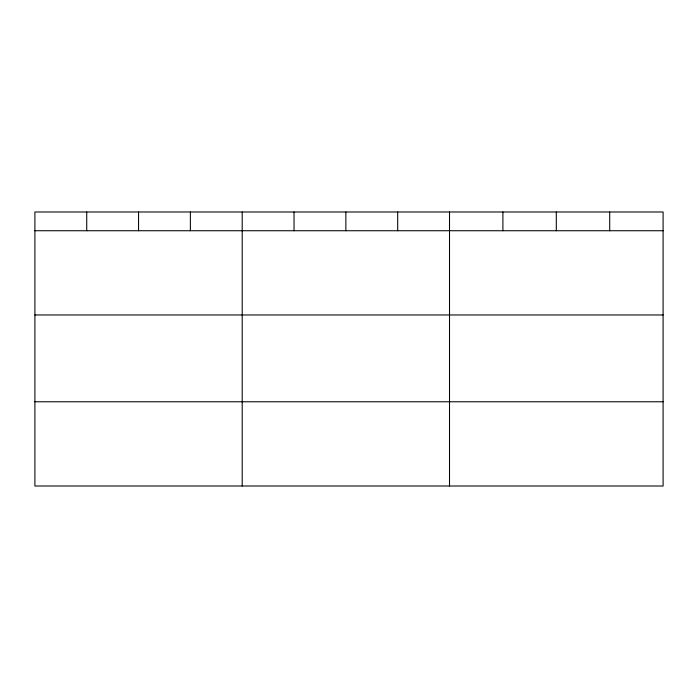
<?xml version="1.0" encoding="UTF-8"?>
<svg xmlns="http://www.w3.org/2000/svg" width="698" height="698" viewBox="0 0 698 698"><rect width="100%" height="100%" fill="white"/><g stroke="black" fill="none" stroke-linecap="round" stroke-linejoin="round"><path stroke-width="1.05" d="M663.1 230.733L663.1 486.009L34.9 486.009L34.9 211.991L663.1 211.991L663.1 230.733L34.9 230.733M34.9 314.973L663.1 314.973M34.9 401.769L663.1 401.769M609.703 211.991L609.703 230.733M556.306 211.991L556.306 230.733M502.909 211.991L502.909 230.733M449.512 211.991L449.512 486.009M397.686 211.991L397.686 230.733M345.859 211.991L345.859 230.733M294.033 211.991L294.033 230.733M242.206 211.991L242.206 486.009M190.38 211.991L190.38 230.733M138.553 211.991L138.553 230.733M86.727 211.991L86.727 230.733"/></g></svg>
